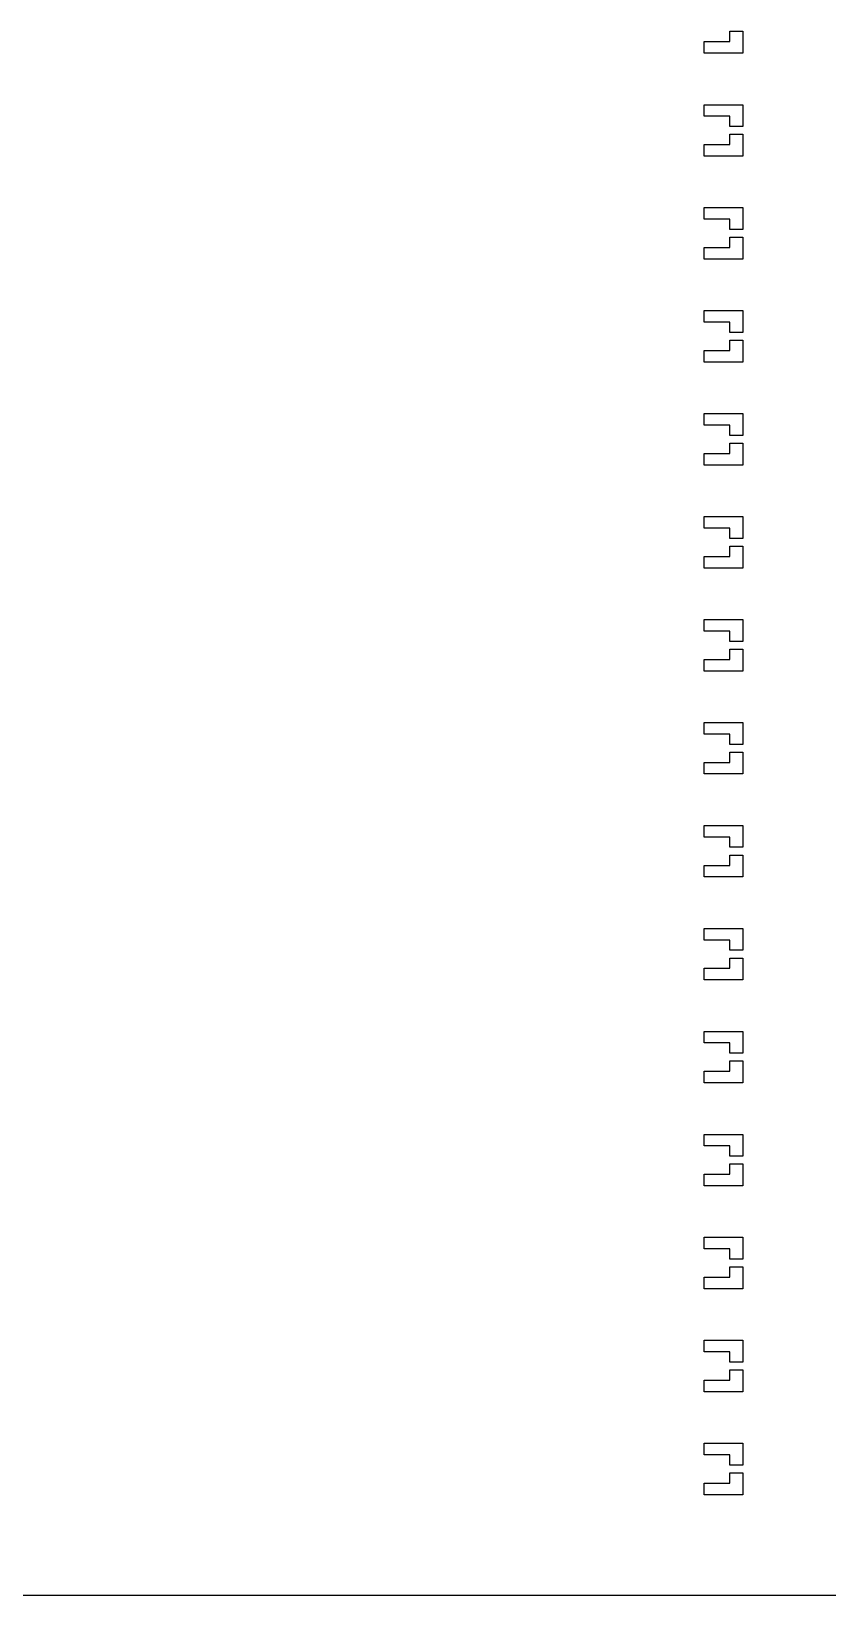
# Model space of a CAD drawing. Header units: millimetres. Extents: x 2102 to 86502, y 1818 to 64568.
# Drawn here: x 25863 to 26172, y 8155 to 8763 of the extents above; entities that cross this region are included whole.
import ezdxf

# ---------------------------------------------------------------- set-up
doc = ezdxf.new("R2010")
doc.units = ezdxf.units.MM
doc.layers.add('Layer-2', color=3, linetype='Continuous')

msp = doc.modelspace()

# ---------------------------------------------------------------- linework, layer by layer
at = {"layer": 'Layer-2'}
for p, q in [((26124.04, 8758.79), (26134.04, 8758.79)), ((26124.04, 8754.29), (26124.04, 8758.79)), ((26134.04, 8758.79), (26134.04, 8762.79)), ((26134.04, 8762.79), (26139.04, 8762.79)), ((26139.04, 8762.79), (26139.04, 8754.29)), ((26139.04, 8754.29), (26124.04, 8754.29)), ((26124.04, 8734.29), (26139.04, 8734.29)), ((26124.04, 8729.79), (26124.04, 8734.29)), ((26139.04, 8734.29), (26139.04, 8725.79)), ((26134.04, 8729.79), (26124.04, 8729.79)), ((26134.04, 8725.79), (26134.04, 8729.79)), ((26139.04, 8725.79), (26134.04, 8725.79)), ((26134.04, 8718.79), (26134.04, 8722.79)), ((26134.04, 8722.79), (26139.04, 8722.79)), ((26139.04, 8722.79), (26139.04, 8714.29)), ((26124.04, 8718.79), (26134.04, 8718.79)), ((26124.04, 8714.29), (26124.04, 8718.79)), ((26139.04, 8714.29), (26124.04, 8714.29)), ((26124.04, 8694.29), (26139.04, 8694.29)), ((26124.04, 8689.79), (26124.04, 8694.29)), ((26139.04, 8694.29), (26139.04, 8685.79)), ((26134.04, 8689.79), (26124.04, 8689.79)), ((26134.04, 8685.79), (26134.04, 8689.79)), ((26139.04, 8685.79), (26134.04, 8685.79)), ((26124.04, 8678.79), (26134.04, 8678.79)), ((26124.04, 8674.29), (26124.04, 8678.79)), ((26134.04, 8678.79), (26134.04, 8682.79)), ((26134.04, 8682.79), (26139.04, 8682.79)), ((26139.04, 8682.79), (26139.04, 8674.29)), ((26139.04, 8674.29), (26124.04, 8674.29)), ((26124.04, 8654.29), (26139.04, 8654.29)), ((26124.04, 8649.79), (26124.04, 8654.29)), ((26139.04, 8654.29), (26139.04, 8645.79)), ((26134.04, 8649.79), (26124.04, 8649.79)), ((26134.04, 8645.79), (26134.04, 8649.79)), ((26139.04, 8645.79), (26134.04, 8645.79)), ((26134.04, 8638.79), (26134.04, 8642.79)), ((26134.04, 8642.79), (26139.04, 8642.79)), ((26139.04, 8642.79), (26139.04, 8634.29)), ((26124.04, 8638.79), (26134.04, 8638.79)), ((26124.04, 8634.29), (26124.04, 8638.79)), ((26139.04, 8634.29), (26124.04, 8634.29)), ((26124.04, 8614.29), (26139.04, 8614.29)), ((26124.04, 8609.79), (26124.04, 8614.29)), ((26139.04, 8614.29), (26139.04, 8605.79)), ((26134.04, 8609.79), (26124.04, 8609.79)), ((26134.04, 8605.79), (26134.04, 8609.79)), ((26139.04, 8605.79), (26134.04, 8605.79)), ((26124.04, 8598.79), (26134.04, 8598.79)), ((26124.04, 8594.29), (26124.04, 8598.79)), ((26134.04, 8598.79), (26134.04, 8602.79)), ((26134.04, 8602.79), (26139.04, 8602.79)), ((26139.04, 8602.79), (26139.04, 8594.29)), ((26139.04, 8594.29), (26124.04, 8594.29)), ((26124.04, 8574.29), (26139.04, 8574.29)), ((26124.04, 8569.79), (26124.04, 8574.29)), ((26134.04, 8569.79), (26124.04, 8569.79)), ((26134.04, 8565.79), (26134.04, 8569.79)), ((26139.04, 8574.29), (26139.04, 8565.79)), ((26139.04, 8565.79), (26134.04, 8565.79)), ((26134.04, 8558.79), (26134.04, 8562.79)), ((26134.04, 8562.79), (26139.04, 8562.79)), ((26139.04, 8562.79), (26139.04, 8554.29)), ((26124.04, 8558.79), (26134.04, 8558.79)), ((26124.04, 8554.29), (26124.04, 8558.79)), ((26139.04, 8554.29), (26124.04, 8554.29)), ((26124.04, 8534.29), (26139.04, 8534.29)), ((26124.04, 8529.79), (26124.04, 8534.29)), ((26139.04, 8534.29), (26139.04, 8525.79)), ((26134.04, 8529.79), (26124.04, 8529.79)), ((26134.04, 8525.79), (26134.04, 8529.79)), ((26139.04, 8525.79), (26134.04, 8525.79)), ((26134.04, 8518.79), (26134.04, 8522.79)), ((26134.04, 8522.79), (26139.04, 8522.79)), ((26139.04, 8522.79), (26139.04, 8514.29)), ((26124.04, 8518.79), (26134.04, 8518.79)), ((26124.04, 8514.29), (26124.04, 8518.79)), ((26139.04, 8514.29), (26124.04, 8514.29)), ((26124.04, 8494.29), (26139.04, 8494.29)), ((26124.04, 8489.79), (26124.04, 8494.29)), ((26134.04, 8489.79), (26124.04, 8489.79)), ((26134.04, 8485.79), (26134.04, 8489.79)), ((26139.04, 8494.29), (26139.04, 8485.79)), ((26139.04, 8485.79), (26134.04, 8485.79)), ((26124.04, 8478.79), (26134.04, 8478.79)), ((26124.04, 8474.29), (26124.04, 8478.79)), ((26134.04, 8478.79), (26134.04, 8482.79)), ((26134.04, 8482.79), (26139.04, 8482.79)), ((26139.04, 8482.79), (26139.04, 8474.29)), ((26139.04, 8474.29), (26124.04, 8474.29)), ((26124.04, 8454.29), (26139.04, 8454.29)), ((26124.04, 8449.79), (26124.04, 8454.29)), ((26139.04, 8454.29), (26139.04, 8445.79)), ((26134.04, 8449.79), (26124.04, 8449.79)), ((26134.04, 8445.79), (26134.04, 8449.79)), ((26139.04, 8445.79), (26134.04, 8445.79)), ((26134.04, 8438.79), (26134.04, 8442.79)), ((26134.04, 8442.79), (26139.04, 8442.79)), ((26139.04, 8442.79), (26139.04, 8434.29)), ((26124.04, 8438.79), (26134.04, 8438.79)), ((26124.04, 8434.29), (26124.04, 8438.79)), ((26139.04, 8434.29), (26124.04, 8434.29)), ((26124.04, 8414.29), (26139.04, 8414.29)), ((26124.04, 8409.79), (26124.04, 8414.29)), ((26139.04, 8414.29), (26139.04, 8405.79)), ((26134.04, 8409.79), (26124.04, 8409.79)), ((26134.04, 8405.79), (26134.04, 8409.79)), ((26139.04, 8405.79), (26134.04, 8405.79)), ((26124.04, 8398.79), (26134.04, 8398.79)), ((26124.04, 8394.29), (26124.04, 8398.79)), ((26134.04, 8398.79), (26134.04, 8402.79)), ((26134.04, 8402.79), (26139.04, 8402.79)), ((26139.04, 8402.79), (26139.04, 8394.29)), ((26139.04, 8394.29), (26124.04, 8394.29)), ((26124.04, 8374.29), (26139.04, 8374.29)), ((26124.04, 8369.79), (26124.04, 8374.29)), ((26139.04, 8374.29), (26139.04, 8365.79)), ((26134.04, 8369.79), (26124.04, 8369.79)), ((26134.04, 8365.79), (26134.04, 8369.79)), ((26139.04, 8365.79), (26134.04, 8365.79)), ((26134.04, 8358.79), (26134.04, 8362.79)), ((26134.04, 8362.79), (26139.04, 8362.79)), ((26139.04, 8362.79), (26139.04, 8354.29)), ((26124.04, 8358.79), (26134.04, 8358.79)), ((26124.04, 8354.29), (26124.04, 8358.79)), ((26139.04, 8354.29), (26124.04, 8354.29)), ((26124.04, 8334.29), (26139.04, 8334.29)), ((26124.04, 8329.79), (26124.04, 8334.29)), ((26139.04, 8334.29), (26139.04, 8325.79)), ((26134.04, 8329.79), (26124.04, 8329.79)), ((26134.04, 8325.79), (26134.04, 8329.79)), ((26139.04, 8325.79), (26134.04, 8325.79)), ((26134.04, 8318.79), (26134.04, 8322.79)), ((26134.04, 8322.79), (26139.04, 8322.79)), ((26139.04, 8322.79), (26139.04, 8314.29)), ((26124.04, 8318.79), (26134.04, 8318.79)), ((26124.04, 8314.29), (26124.04, 8318.79)), ((26139.04, 8314.29), (26124.04, 8314.29)), ((26124.04, 8294.29), (26139.04, 8294.29)), ((26124.04, 8289.79), (26124.04, 8294.29)), ((26134.04, 8289.79), (26124.04, 8289.79)), ((26134.04, 8285.79), (26134.04, 8289.79)), ((26139.04, 8294.29), (26139.04, 8285.79)), ((26139.04, 8285.79), (26134.04, 8285.79)), ((26134.04, 8278.79), (26134.04, 8282.79)), ((26134.04, 8282.79), (26139.04, 8282.79)), ((26139.04, 8282.79), (26139.04, 8274.29)), ((26124.04, 8278.79), (26134.04, 8278.79)), ((26124.04, 8274.29), (26124.04, 8278.79)), ((26139.04, 8274.29), (26124.04, 8274.29)), ((26124.04, 8254.29), (26139.04, 8254.29)), ((26124.04, 8249.79), (26124.04, 8254.29)), ((26139.04, 8254.29), (26139.04, 8245.79)), ((26134.04, 8249.79), (26124.04, 8249.79)), ((26134.04, 8245.79), (26134.04, 8249.79)), ((26139.04, 8245.79), (26134.04, 8245.79)), ((26134.04, 8238.79), (26134.04, 8242.79)), ((26134.04, 8242.79), (26139.04, 8242.79)), ((26139.04, 8242.79), (26139.04, 8234.29)), ((26124.04, 8238.79), (26134.04, 8238.79)), ((26124.04, 8234.29), (26124.04, 8238.79)), ((26139.04, 8234.29), (26124.04, 8234.29)), ((26124.04, 8214.29), (26139.04, 8214.29)), ((26124.04, 8209.79), (26124.04, 8214.29)), ((26134.04, 8209.79), (26124.04, 8209.79)), ((26134.04, 8205.79), (26134.04, 8209.79)), ((26139.04, 8214.29), (26139.04, 8205.79)), ((26139.04, 8205.79), (26134.04, 8205.79)), ((26124.04, 8198.79), (26134.04, 8198.79)), ((26124.04, 8194.29), (26124.04, 8198.79)), ((26134.04, 8198.79), (26134.04, 8202.79)), ((26134.04, 8202.79), (26139.04, 8202.79)), ((26139.04, 8202.79), (26139.04, 8194.29)), ((26139.04, 8194.29), (26124.04, 8194.29)), ((23477.2, 8155.66), (30107.19, 8154.68))]:
    msp.add_line(p, q, dxfattribs=at)

doc.saveas('drawing.dxf')
